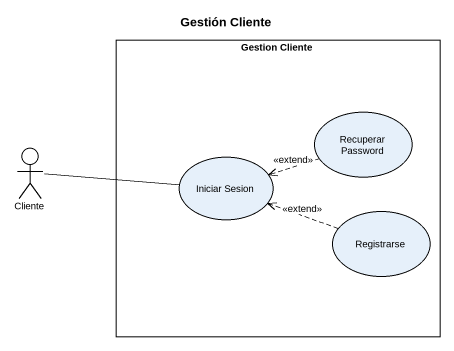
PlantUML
@startuml
title Gestión Cliente
rectangle "Gestion Cliente" as Gestion_Cliente {
  usecase "Recuperar Password" as Recuperar_Password
  usecase "Iniciar Sesion" as Iniciar_Sesion
  usecase Registrarse
}
actor Cliente
Recuperar_Password .left.> Iniciar_Sesion : <<extend>>
Cliente -right- Iniciar_Sesion
Registrarse .left.> Iniciar_Sesion : <<extend>>
@enduml
